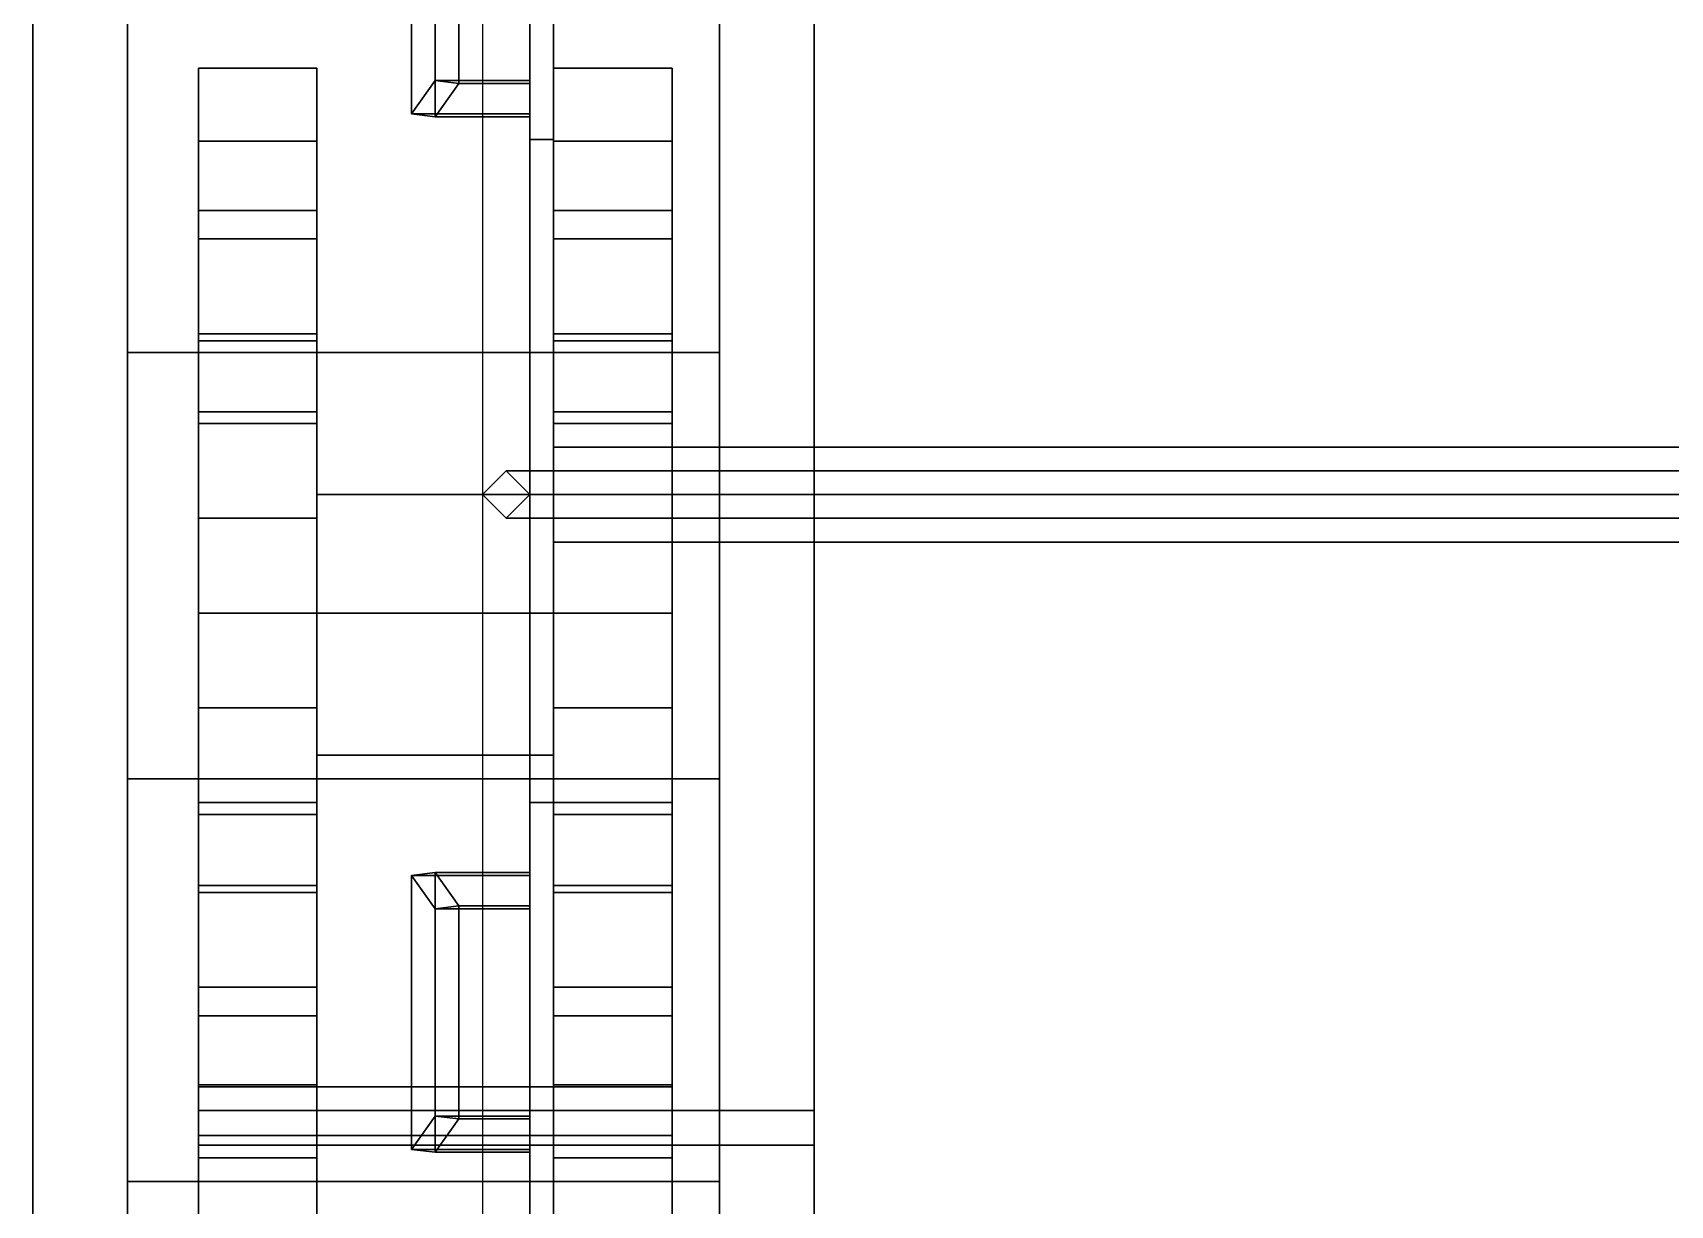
# Model space of a CAD drawing. Header units: millimetres. Extents: x -0.92 to 3, y -1.95 to 6.
# Drawn here: x -0.92 to -0.228, y -0.77 to -0.275 of the extents above; entities that cross this region are included whole.
import ezdxf

# ---------------------------------------------------------------- set-up
doc = ezdxf.new("R2010")
doc.units = ezdxf.units.MM
for name, color, linetype in [('mudguards', 6, 'Continuous'), ('suspension', 5, 'Continuous'), ('tent', 5, 'Continuous'), ('tracks', 3, 'Continuous'), ('wheels', 2, 'Continuous')]:
    doc.layers.add(name, color=color, linetype=linetype)

msp = doc.modelspace()

# ---------------------------------------------------------------- linework, layer by layer
for points in [[(-0.59, 1.61, 0.6), (-0.59, -1.68, 0.37), (-0.59, -1.68, 0.87), (-0.59, 1.54, 0.87)], [(-0.59, 1.61, 0.51), (-0.59, 1.42, 0.37), (-0.59, -1.68, 0.37), (-0.59, 1.61, 0.6)], [(-0.59, -1.68, 0.37), (-0.59, 1.42, 0.37), (0.59, 1.42, 0.37), (0.59, -1.68, 0.37)], [(-0.7, -0.32, 1.67), (-0.7, -0.03, 1.25), (-0.71, -0.03, 1.25), (-0.71, -0.32, 1.67)], [(-0.71, -0.03, 1.25), (-0.71, -0.91, 1.25), (-0.71, -0.6, 1.67), (-0.71, -0.32, 1.67)], [(-0.71, -0.03, 0.87), (-0.71, -0.91, 0.87), (-0.71, -0.91, 1.25), (-0.71, -0.03, 1.25)], [(-0.7, -0.45, 1.65), (-0.7, -0.45, 1.22), (-0.7, -0.05, 1.22), (-0.7, -0.03, 1.25)], [(-0.7, -0.45, 1.65), (-0.7, -0.03, 1.25), (-0.7, -0.03, 1.25), (-0.7, -0.32, 1.67)], [(-0.7, -0.05, 1.22), (-0.7, -0.45, 1.22), (0.7, -0.45, 1.22), (0.7, -0.05, 1.22)], [(-0.75, -0.19234, 1.39643), (-0.76, -0.19357, 1.38234), (-0.76, -0.30927, 1.52023), (-0.75, -0.29519, 1.51899)], [(-0.76, -0.19357, 1.38234), (-0.75, -0.20766, 1.38357), (-0.75, -0.31051, 1.50614), (-0.76, -0.30927, 1.52023)], [(-0.74, -0.20643, 1.39766), (-0.75, -0.19234, 1.39643), (-0.75, -0.29519, 1.51899), (-0.74, -0.29642, 1.50491)], [(-0.75, -0.20766, 1.38357), (-0.74, -0.20643, 1.39766), (-0.74, -0.29642, 1.50491), (-0.75, -0.31051, 1.50614)], [(-0.71, -0.30927, 1.52023), (-0.71, -0.29519, 1.51899), (-0.75, -0.29519, 1.51899), (-0.76, -0.30927, 1.52023)], [(-0.71, -0.29519, 1.51899), (-0.71, -0.29642, 1.50491), (-0.74, -0.29642, 1.50491), (-0.75, -0.29519, 1.51899)], [(-0.71, -0.29642, 1.50491), (-0.71, -0.31051, 1.50614), (-0.75, -0.31051, 1.50614), (-0.74, -0.29642, 1.50491)], [(-0.71, -0.31051, 1.50614), (-0.71, -0.30927, 1.52023), (-0.76, -0.30927, 1.52023), (-0.75, -0.31051, 1.50614)], [(-0.71, -0.32, 1.67), (-0.71, -0.6, 1.67), (-0.7, -0.6, 1.67), (-0.7, -0.32, 1.67)], [(-0.7, -0.6, 1.67), (-0.7, -0.49, 1.65), (-0.7, -0.45, 1.65), (-0.7, -0.32, 1.67)], [(-0.7, -0.49, 1.65), (0.7, -0.49, 1.65), (0.7, -0.45, 1.65), (-0.7, -0.45, 1.65)], [(0.7, -0.45, 1.65), (0.7, -0.45, 1.22), (-0.7, -0.45, 1.22), (-0.7, -0.45, 1.65)], [(-0.72, -0.46, 1.58), (-0.73, -0.47, 1.57), (-0.73, -0.47, 2.05), (-0.72, -0.46, 2.05)], [(-0.71, -0.46, 1.58), (-0.71, -0.47, 1.57), (-0.73, -0.47, 1.57), (-0.72, -0.46, 1.58)], [(-0.72, -0.46, 2.05), (-0.73, -0.47, 2.05), (-0.63, -0.47, 2.13), (-0.63, -0.46, 2.12)], [(-0.71, -0.47, 1.59), (-0.72, -0.46, 1.58), (-0.72, -0.46, 2.05), (-0.71, -0.47, 2.05)], [(-0.71, -0.47, 1.59), (-0.71, -0.46, 1.58), (-0.72, -0.46, 1.58), (-0.71, -0.47, 1.59)], [(-0.71, -0.47, 2.05), (-0.72, -0.46, 2.05), (-0.63, -0.46, 2.12), (-0.63, -0.47, 2.11)], [(0.63, -0.47, 2.13), (0.63, -0.46, 2.12), (-0.63, -0.46, 2.12), (-0.63, -0.47, 2.13)], [(0.63, -0.46, 2.12), (0.63, -0.47, 2.11), (-0.63, -0.47, 2.11), (-0.63, -0.46, 2.12)], [(-0.73, -0.47, 1.57), (-0.72, -0.48, 1.58), (-0.72, -0.48, 2.05), (-0.73, -0.47, 2.05)], [(-0.71, -0.47, 1.57), (-0.71, -0.48, 1.58), (-0.72, -0.48, 1.58), (-0.73, -0.47, 1.57)], [(-0.73, -0.47, 2.05), (-0.72, -0.48, 2.05), (-0.63, -0.48, 2.12), (-0.63, -0.47, 2.13)], [(-0.72, -0.48, 1.58), (-0.71, -0.47, 1.59), (-0.71, -0.47, 2.05), (-0.72, -0.48, 2.05)], [(-0.71, -0.48, 1.58), (-0.71, -0.47, 1.59), (-0.71, -0.47, 1.59), (-0.72, -0.48, 1.58)], [(-0.72, -0.48, 2.05), (-0.71, -0.47, 2.05), (-0.63, -0.47, 2.11), (-0.63, -0.48, 2.12)], [(0.63, -0.47, 2.11), (0.63, -0.48, 2.12), (-0.63, -0.48, 2.12), (-0.63, -0.47, 2.11)], [(0.63, -0.48, 2.12), (0.63, -0.47, 2.13), (-0.63, -0.47, 2.13), (-0.63, -0.48, 2.12)], [(-0.7, -0.49, 1.22), (0.7, -0.49, 1.22), (0.7, -0.49, 1.65), (-0.7, -0.49, 1.65)], [(-0.7, -0.49, 1.22), (-0.7, -0.89, 1.22), (0.7, -0.89, 1.22), (0.7, -0.49, 1.22)], [(-0.7, -0.91, 1.25), (-0.7, -0.89, 1.22), (-0.7, -0.49, 1.22), (-0.7, -0.49, 1.65)], [(-0.7, -0.6, 1.67), (-0.7, -0.91, 1.25), (-0.7, -0.91, 1.25), (-0.7, -0.49, 1.65)], [(-0.71, -0.6, 1.67), (-0.71, -0.91, 1.25), (-0.7, -0.91, 1.25), (-0.7, -0.6, 1.67)], [(-0.75, -0.73234, 1.38357), (-0.76, -0.74643, 1.38234), (-0.76, -0.63073, 1.52023), (-0.75, -0.62949, 1.50614)], [(-0.71, -0.63073, 1.52023), (-0.71, -0.62949, 1.50614), (-0.75, -0.62949, 1.50614), (-0.76, -0.63073, 1.52023)], [(-0.76, -0.74643, 1.38234), (-0.75, -0.74766, 1.39643), (-0.75, -0.64481, 1.51899), (-0.76, -0.63073, 1.52023)], [(-0.71, -0.64481, 1.51899), (-0.71, -0.63073, 1.52023), (-0.76, -0.63073, 1.52023), (-0.75, -0.64481, 1.51899)], [(-0.74, -0.73357, 1.39766), (-0.75, -0.73234, 1.38357), (-0.75, -0.62949, 1.50614), (-0.74, -0.64358, 1.50491)], [(-0.71, -0.62949, 1.50614), (-0.71, -0.64358, 1.50491), (-0.74, -0.64358, 1.50491), (-0.75, -0.62949, 1.50614)], [(-0.75, -0.74766, 1.39643), (-0.74, -0.73357, 1.39766), (-0.74, -0.64358, 1.50491), (-0.75, -0.64481, 1.51899)], [(-0.71, -0.64358, 1.50491), (-0.71, -0.64481, 1.51899), (-0.75, -0.64481, 1.51899), (-0.74, -0.64358, 1.50491)], [(-0.71, -0.73234, 1.38357), (-0.71, -0.74643, 1.38234), (-0.76, -0.74643, 1.38234), (-0.75, -0.73234, 1.38357)], [(-0.71, -0.73357, 1.39766), (-0.71, -0.73234, 1.38357), (-0.75, -0.73234, 1.38357), (-0.74, -0.73357, 1.39766)], [(-0.71, -0.74766, 1.39643), (-0.71, -0.73357, 1.39766), (-0.74, -0.73357, 1.39766), (-0.75, -0.74766, 1.39643)], [(-0.71, -0.74643, 1.38234), (-0.71, -0.74766, 1.39643), (-0.75, -0.74766, 1.39643), (-0.76, -0.74643, 1.38234)]]:
    msp.add_3dface(points)
at = {"layer": 'mudguards'}
for points in [[(-0.92, -0.03, 0.87), (-0.92, -1.72, 0.87), (-0.71, -1.72, 0.87), (-0.71, -0.03, 0.87)], [(-0.92, -0.03, 0.81), (-0.92, -1.69, 0.81), (-0.92, -1.72, 0.87), (-0.92, -0.03, 0.87)]]:
    msp.add_3dface(points, dxfattribs=at)
at = {"layer": 'suspension'}
for points in [[(-0.7, -0.47, 0.3), (-0.7, -0.47, 0.23), (-0.8, -0.47, 0.23), (-0.8, -0.47, 0.3)], [(-0.8, -0.47, 0.3), (-0.8, -0.47, 0.23), (-0.8, -0.52, 0.2), (-0.8, -0.52, 0.32)], [(-0.8, -0.52, 0.2), (-0.8, -0.47, 0.23), (-0.7, -0.47, 0.23), (-0.7, -0.52, 0.2)], [(-0.7, -0.52, 0.32), (-0.7, -0.47, 0.3), (-0.8, -0.47, 0.3), (-0.8, -0.52, 0.32)], [(-0.8, -0.52, 0.32), (-0.8, -0.52, 0.2), (-0.8, -0.59, 0.25), (-0.8, -0.58, 0.32)], [(-0.8, -0.59, 0.25), (-0.8, -0.52, 0.2), (-0.7, -0.52, 0.2), (-0.7, -0.59, 0.25)], [(-0.7, -0.58, 0.32), (-0.7, -0.52, 0.32), (-0.8, -0.52, 0.32), (-0.8, -0.58, 0.32)], [(-0.8, -0.58, 0.32), (-0.8, -0.59, 0.25), (-0.8, -0.78, 0.32), (-0.8, -0.73, 0.37)], [(-0.7, -0.73, 0.37), (-0.7, -0.58, 0.32), (-0.8, -0.58, 0.32), (-0.8, -0.73, 0.37)], [(-0.7, -0.78, 0.32), (-0.7, -0.59, 0.25), (-0.7, -0.58, 0.32), (-0.7, -0.73, 0.37)], [(-0.8, -0.78, 0.32), (-0.8, -0.59, 0.25), (-0.7, -0.59, 0.25), (-0.7, -0.78, 0.32)], [(-0.85, -0.74464, 0.33464), (-0.85, -0.78, 0.32), (-0.85, -0.81536, 0.33464), (-0.85, -0.73, 0.37)], [(-0.85, -0.73, 0.37), (-0.85, -0.81536, 0.33464), (-0.85, -0.83, 0.37), (-0.85, -0.74464, 0.40536)], [(-0.85, -0.74464, 0.33464), (-0.85, -0.73, 0.37), (-0.59, -0.73, 0.37), (-0.59, -0.74464, 0.33464)], [(-0.85, -0.73, 0.37), (-0.85, -0.74464, 0.40536), (-0.59, -0.74464, 0.40536), (-0.59, -0.73, 0.37)], [(-0.85, -0.74464, 0.40536), (-0.85, -0.83, 0.37), (-0.85, -0.81536, 0.40536), (-0.85, -0.78, 0.42)], [(-0.85, -0.78, 0.32), (-0.85, -0.74464, 0.33464), (-0.59, -0.74464, 0.33464), (-0.59, -0.78, 0.32)], [(-0.85, -0.74464, 0.40536), (-0.85, -0.78, 0.42), (-0.59, -0.78, 0.42), (-0.59, -0.74464, 0.40536)]]:
    msp.add_3dface(points, dxfattribs=at)
at = {"layer": 'tent'}
for points in [[(-0.63, 0, 2.1), (-0.73, 0, 2.03), (-0.73, -0.47, 2.05), (-0.63, -0.47, 2.13)], [(0.63, 0, 2.1), (-0.63, 0, 2.1), (-0.63, -0.47, 2.13), (0.63, -0.47, 2.13)], [(-0.73, -0.89, 2.03), (-0.63, -0.89, 2.1), (-0.63, -0.47, 2.13), (-0.73, -0.47, 2.05)], [(-0.63, -0.89, 2.1), (0.63, -0.89, 2.1), (0.63, -0.47, 2.13), (-0.63, -0.47, 2.13)]]:
    msp.add_3dface(points, dxfattribs=at)
at = {"layer": 'tracks'}
for points in [[(-0.88, 1.06), (-0.88, -1.1), (-0.88, -1.1, 0.03), (-0.88, 1.05, 0.03)], [(-0.63, 1.06), (-0.63, -1.1), (-0.88, -1.1), (-0.88, 1.06)], [(-0.63, -1.1, 0.03), (-0.63, -1.1), (-0.63, 1.06), (-0.63, 1.05, 0.03)], [(-0.88, 1.05, 0.03), (-0.88, -1.1, 0.03), (-0.63, -1.1, 0.03), (-0.63, 1.05, 0.03)], [(-0.88, -0.41, 0.69), (-0.88, -0.23, 0.69), (-0.88, -0.23, 0.66), (-0.88, -0.41, 0.66)], [(-0.63, -0.41, 0.69), (-0.63, -0.23, 0.69), (-0.88, -0.23, 0.69), (-0.88, -0.41, 0.69)], [(-0.88, -0.41, 0.66), (-0.88, -0.23, 0.66), (-0.63, -0.23, 0.66), (-0.63, -0.41, 0.66)], [(-0.63, -0.23, 0.66), (-0.63, -0.23, 0.69), (-0.63, -0.41, 0.69), (-0.63, -0.41, 0.66)], [(-0.88, -0.59, 0.71), (-0.88, -0.41, 0.69), (-0.88, -0.41, 0.66), (-0.88, -0.59, 0.68)], [(-0.63, -0.59, 0.71), (-0.63, -0.41, 0.69), (-0.88, -0.41, 0.69), (-0.88, -0.59, 0.71)], [(-0.88, -0.59, 0.68), (-0.88, -0.41, 0.66), (-0.63, -0.41, 0.66), (-0.63, -0.59, 0.68)], [(-0.63, -0.41, 0.66), (-0.63, -0.41, 0.69), (-0.63, -0.59, 0.71), (-0.63, -0.59, 0.68)], [(-0.88, -0.76, 0.74), (-0.88, -0.59, 0.71), (-0.88, -0.59, 0.68), (-0.88, -0.76, 0.71)], [(-0.63, -0.76, 0.74), (-0.63, -0.59, 0.71), (-0.88, -0.59, 0.71), (-0.88, -0.76, 0.74)], [(-0.88, -0.76, 0.71), (-0.88, -0.59, 0.68), (-0.63, -0.59, 0.68), (-0.63, -0.76, 0.71)], [(-0.63, -0.59, 0.68), (-0.63, -0.59, 0.71), (-0.63, -0.76, 0.74), (-0.63, -0.76, 0.71)], [(-0.88, -0.84, 0.74), (-0.88, -0.76, 0.74), (-0.88, -0.76, 0.71), (-0.88, -0.84, 0.71)], [(-0.88, -0.84, 0.71), (-0.88, -0.76, 0.71), (-0.63, -0.76, 0.71), (-0.63, -0.84, 0.71)], [(-0.63, -0.84, 0.74), (-0.63, -0.76, 0.74), (-0.88, -0.76, 0.74), (-0.88, -0.84, 0.74)], [(-0.63, -0.76, 0.71), (-0.63, -0.76, 0.74), (-0.63, -0.84, 0.74), (-0.63, -0.84, 0.71)]]:
    msp.add_3dface(points, dxfattribs=at)
at = {"layer": 'wheels'}
for points in [[(-0.85, -0.29, 0.26), (-0.85, -0.32081, 0.145), (-0.85, -0.36206, 0.215), (-0.85, -0.35, 0.26)], [(-0.85, -0.32081, 0.145), (-0.85, -0.29, 0.26), (-0.8, -0.29, 0.26), (-0.8, -0.32081, 0.145)], [(-0.85, -0.29, 0.26), (-0.85, -0.32081, 0.375), (-0.8, -0.32081, 0.375), (-0.8, -0.29, 0.26)], [(-0.85, -0.32081, 0.375), (-0.85, -0.29, 0.26), (-0.85, -0.35, 0.26), (-0.85, -0.36206, 0.305)], [(-0.8, -0.32081, 0.145), (-0.8, -0.29, 0.26), (-0.8, -0.35, 0.26), (-0.8, -0.36206, 0.215)], [(-0.8, -0.29, 0.26), (-0.8, -0.32081, 0.375), (-0.8, -0.36206, 0.305), (-0.8, -0.35, 0.26)], [(-0.7, -0.32081, 0.145), (-0.7, -0.29, 0.26), (-0.65, -0.29, 0.26), (-0.65, -0.32081, 0.145)], [(-0.7, -0.29, 0.26), (-0.7, -0.32081, 0.145), (-0.7, -0.36206, 0.215), (-0.7, -0.35, 0.26)], [(-0.7, -0.32081, 0.375), (-0.7, -0.29, 0.26), (-0.7, -0.35, 0.26), (-0.7, -0.36206, 0.305)], [(-0.7, -0.29, 0.26), (-0.7, -0.32081, 0.375), (-0.65, -0.32081, 0.375), (-0.65, -0.29, 0.26)], [(-0.65, -0.32081, 0.145), (-0.65, -0.29, 0.26), (-0.65, -0.35, 0.26), (-0.65, -0.36206, 0.215)], [(-0.65, -0.29, 0.26), (-0.65, -0.32081, 0.375), (-0.65, -0.36206, 0.305), (-0.65, -0.35, 0.26)], [(-0.85, -0.405, 0.06081), (-0.85, -0.32081, 0.145), (-0.8, -0.32081, 0.145), (-0.8, -0.405, 0.06081)], [(-0.85, -0.36206, 0.215), (-0.85, -0.32081, 0.145), (-0.85, -0.32081, 0.145), (-0.85, -0.40206, 0.14572)], [(-0.85, -0.32081, 0.145), (-0.85, -0.405, 0.06081), (-0.85, -0.435, 0.11278), (-0.85, -0.40206, 0.14572)], [(-0.85, -0.32081, 0.375), (-0.85, -0.405, 0.45919), (-0.8, -0.405, 0.45919), (-0.8, -0.32081, 0.375)], [(-0.85, -0.40206, 0.37428), (-0.85, -0.32081, 0.375), (-0.85, -0.32081, 0.375), (-0.85, -0.36206, 0.305)], [(-0.85, -0.405, 0.45919), (-0.85, -0.32081, 0.375), (-0.85, -0.40206, 0.37428), (-0.85, -0.435, 0.40722)], [(-0.8, -0.40206, 0.14572), (-0.8, -0.32081, 0.145), (-0.8, -0.32081, 0.145), (-0.8, -0.36206, 0.215)], [(-0.8, -0.405, 0.06081), (-0.8, -0.32081, 0.145), (-0.8, -0.40206, 0.14572), (-0.8, -0.435, 0.11278)], [(-0.8, -0.36206, 0.305), (-0.8, -0.32081, 0.375), (-0.8, -0.32081, 0.375), (-0.8, -0.40206, 0.37428)], [(-0.8, -0.32081, 0.375), (-0.8, -0.405, 0.45919), (-0.8, -0.435, 0.40722), (-0.8, -0.40206, 0.37428)], [(-0.7, -0.32081, 0.145), (-0.7, -0.405, 0.06081), (-0.7, -0.435, 0.11278), (-0.7, -0.40206, 0.14572)], [(-0.7, -0.36206, 0.215), (-0.7, -0.32081, 0.145), (-0.7, -0.32081, 0.145), (-0.7, -0.40206, 0.14572)], [(-0.7, -0.405, 0.06081), (-0.7, -0.32081, 0.145), (-0.65, -0.32081, 0.145), (-0.65, -0.405, 0.06081)], [(-0.7, -0.405, 0.45919), (-0.7, -0.32081, 0.375), (-0.7, -0.40206, 0.37428), (-0.7, -0.435, 0.40722)], [(-0.7, -0.40206, 0.37428), (-0.7, -0.32081, 0.375), (-0.7, -0.32081, 0.375), (-0.7, -0.36206, 0.305)], [(-0.7, -0.32081, 0.375), (-0.7, -0.405, 0.45919), (-0.65, -0.405, 0.45919), (-0.65, -0.32081, 0.375)], [(-0.65, -0.405, 0.06081), (-0.65, -0.32081, 0.145), (-0.65, -0.40206, 0.14572), (-0.65, -0.435, 0.11278)], [(-0.65, -0.40206, 0.14572), (-0.65, -0.32081, 0.145), (-0.65, -0.32081, 0.145), (-0.65, -0.36206, 0.215)], [(-0.65, -0.32081, 0.375), (-0.65, -0.405, 0.45919), (-0.65, -0.435, 0.40722), (-0.65, -0.40206, 0.37428)], [(-0.65, -0.36206, 0.305), (-0.65, -0.32081, 0.375), (-0.65, -0.32081, 0.375), (-0.65, -0.40206, 0.37428)], [(-0.85, -0.35, 0.26), (-0.85, -0.36206, 0.215), (-0.8, -0.36206, 0.215), (-0.8, -0.35, 0.26)], [(-0.85, -0.36206, 0.305), (-0.85, -0.35, 0.26), (-0.8, -0.35, 0.26), (-0.8, -0.36206, 0.305)], [(-0.7, -0.35, 0.26), (-0.7, -0.36206, 0.215), (-0.65, -0.36206, 0.215), (-0.65, -0.35, 0.26)], [(-0.7, -0.36206, 0.305), (-0.7, -0.35, 0.26), (-0.65, -0.35, 0.26), (-0.65, -0.36206, 0.305)], [(-0.85, -0.44, 0.26), (-0.85, -0.36206, 0.215), (-0.85, -0.40206, 0.14572), (-0.85, -0.48, 0.19072)], [(-0.85, -0.36206, 0.215), (-0.85, -0.44, 0.26), (-0.8, -0.44, 0.26), (-0.8, -0.36206, 0.215)], [(-0.85, -0.44, 0.26), (-0.85, -0.36206, 0.305), (-0.8, -0.36206, 0.305), (-0.8, -0.44, 0.26)], [(-0.85, -0.48, 0.32928), (-0.85, -0.40206, 0.37428), (-0.85, -0.36206, 0.305), (-0.85, -0.44, 0.26)], [(-0.8, -0.48, 0.19072), (-0.8, -0.40206, 0.14572), (-0.8, -0.36206, 0.215), (-0.8, -0.44, 0.26)], [(-0.8, -0.44, 0.26), (-0.8, -0.36206, 0.305), (-0.8, -0.40206, 0.37428), (-0.8, -0.48, 0.32928)], [(-0.7, -0.36206, 0.215), (-0.7, -0.44, 0.26), (-0.65, -0.44, 0.26), (-0.65, -0.36206, 0.215)], [(-0.7, -0.44, 0.26), (-0.7, -0.36206, 0.215), (-0.7, -0.40206, 0.14572), (-0.7, -0.48, 0.19072)], [(-0.7, -0.48, 0.32928), (-0.7, -0.40206, 0.37428), (-0.7, -0.36206, 0.305), (-0.7, -0.44, 0.26)], [(-0.7, -0.44, 0.26), (-0.7, -0.36206, 0.305), (-0.65, -0.36206, 0.305), (-0.65, -0.44, 0.26)], [(-0.65, -0.48, 0.19072), (-0.65, -0.40206, 0.14572), (-0.65, -0.36206, 0.215), (-0.65, -0.44, 0.26)], [(-0.65, -0.44, 0.26), (-0.65, -0.36206, 0.305), (-0.65, -0.40206, 0.37428), (-0.65, -0.48, 0.32928)], [(-0.85, -0.40206, 0.14572), (-0.85, -0.435, 0.11278), (-0.8, -0.435, 0.11278), (-0.8, -0.40206, 0.14572)], [(-0.85, -0.48, 0.19072), (-0.85, -0.40206, 0.14572), (-0.8, -0.40206, 0.14572), (-0.8, -0.48, 0.19072)], [(-0.85, -0.435, 0.40722), (-0.85, -0.40206, 0.37428), (-0.8, -0.40206, 0.37428), (-0.8, -0.435, 0.40722)], [(-0.85, -0.40206, 0.37428), (-0.85, -0.48, 0.32928), (-0.8, -0.48, 0.32928), (-0.8, -0.40206, 0.37428)], [(-0.85, -0.52, 0.03), (-0.85, -0.405, 0.06081), (-0.8, -0.405, 0.06081), (-0.8, -0.52, 0.03)], [(-0.85, -0.405, 0.06081), (-0.85, -0.52, 0.03), (-0.85, -0.48, 0.10072), (-0.85, -0.435, 0.11278)], [(-0.85, -0.405, 0.45919), (-0.85, -0.52, 0.49), (-0.8, -0.52, 0.49), (-0.8, -0.405, 0.45919)], [(-0.85, -0.52, 0.49), (-0.85, -0.405, 0.45919), (-0.85, -0.435, 0.40722), (-0.85, -0.48, 0.41928)], [(-0.8, -0.52, 0.03), (-0.8, -0.405, 0.06081), (-0.8, -0.435, 0.11278), (-0.8, -0.48, 0.10072)], [(-0.8, -0.405, 0.45919), (-0.8, -0.52, 0.49), (-0.8, -0.48, 0.41928), (-0.8, -0.435, 0.40722)], [(-0.7, -0.48, 0.19072), (-0.7, -0.40206, 0.14572), (-0.65, -0.40206, 0.14572), (-0.65, -0.48, 0.19072)], [(-0.7, -0.40206, 0.14572), (-0.7, -0.435, 0.11278), (-0.65, -0.435, 0.11278), (-0.65, -0.40206, 0.14572)], [(-0.7, -0.40206, 0.37428), (-0.7, -0.48, 0.32928), (-0.65, -0.48, 0.32928), (-0.65, -0.40206, 0.37428)], [(-0.7, -0.435, 0.40722), (-0.7, -0.40206, 0.37428), (-0.65, -0.40206, 0.37428), (-0.65, -0.435, 0.40722)], [(-0.7, -0.405, 0.06081), (-0.7, -0.52, 0.03), (-0.7, -0.48, 0.10072), (-0.7, -0.435, 0.11278)], [(-0.7, -0.52, 0.03), (-0.7, -0.405, 0.06081), (-0.65, -0.405, 0.06081), (-0.65, -0.52, 0.03)], [(-0.7, -0.52, 0.49), (-0.7, -0.405, 0.45919), (-0.7, -0.435, 0.40722), (-0.7, -0.48, 0.41928)], [(-0.7, -0.405, 0.45919), (-0.7, -0.52, 0.49), (-0.65, -0.52, 0.49), (-0.65, -0.405, 0.45919)], [(-0.65, -0.52, 0.03), (-0.65, -0.405, 0.06081), (-0.65, -0.435, 0.11278), (-0.65, -0.48, 0.10072)], [(-0.65, -0.405, 0.45919), (-0.65, -0.52, 0.49), (-0.65, -0.48, 0.41928), (-0.65, -0.435, 0.40722)], [(-0.85, -0.435, 0.11278), (-0.85, -0.48, 0.10072), (-0.8, -0.48, 0.10072), (-0.8, -0.435, 0.11278)], [(-0.85, -0.48, 0.41928), (-0.85, -0.435, 0.40722), (-0.8, -0.435, 0.40722), (-0.8, -0.48, 0.41928)], [(-0.7, -0.435, 0.11278), (-0.7, -0.48, 0.10072), (-0.65, -0.48, 0.10072), (-0.65, -0.435, 0.11278)], [(-0.7, -0.48, 0.41928), (-0.7, -0.435, 0.40722), (-0.65, -0.435, 0.40722), (-0.65, -0.48, 0.41928)], [(-0.8, -0.6, 0.26), (-0.8, -0.56, 0.19072), (-0.8, -0.48, 0.19072), (-0.8, -0.44, 0.26)], [(-0.8, -0.56, 0.32928), (-0.8, -0.6, 0.26), (-0.8, -0.44, 0.26), (-0.8, -0.48, 0.32928)], [(-0.65, -0.6, 0.26), (-0.65, -0.56, 0.19072), (-0.65, -0.48, 0.19072), (-0.65, -0.44, 0.26)], [(-0.65, -0.56, 0.32928), (-0.65, -0.6, 0.26), (-0.65, -0.44, 0.26), (-0.65, -0.48, 0.32928)], [(-0.85, -0.48, 0.10072), (-0.85, -0.48, 0.19072), (-0.8, -0.48, 0.19072), (-0.8, -0.48, 0.10072)], [(-0.85, -0.48, 0.19072), (-0.85, -0.48, 0.10072), (-0.85, -0.56, 0.10072), (-0.85, -0.56, 0.19072)], [(-0.85, -0.48, 0.10072), (-0.85, -0.52, 0.03), (-0.85, -0.52, 0.03), (-0.85, -0.56, 0.10072)], [(-0.85, -0.48, 0.32928), (-0.85, -0.48, 0.41928), (-0.8, -0.48, 0.41928), (-0.8, -0.48, 0.32928)], [(-0.85, -0.56, 0.41928), (-0.85, -0.52, 0.49), (-0.85, -0.52, 0.49), (-0.85, -0.48, 0.41928)], [(-0.85, -0.56, 0.32928), (-0.85, -0.56, 0.41928), (-0.85, -0.48, 0.41928), (-0.85, -0.48, 0.32928)], [(-0.8, -0.56, 0.10072), (-0.8, -0.52, 0.03), (-0.8, -0.52, 0.03), (-0.8, -0.48, 0.10072)], [(-0.8, -0.56, 0.19072), (-0.8, -0.56, 0.10072), (-0.8, -0.48, 0.10072), (-0.8, -0.48, 0.19072)], [(-0.8, -0.48, 0.32928), (-0.8, -0.48, 0.41928), (-0.8, -0.56, 0.41928), (-0.8, -0.56, 0.32928)], [(-0.8, -0.48, 0.41928), (-0.8, -0.52, 0.49), (-0.8, -0.52, 0.49), (-0.8, -0.56, 0.41928)], [(-0.7, -0.48, 0.10072), (-0.7, -0.52, 0.03), (-0.7, -0.52, 0.03), (-0.7, -0.56, 0.10072)], [(-0.7, -0.48, 0.19072), (-0.7, -0.48, 0.10072), (-0.7, -0.56, 0.10072), (-0.7, -0.56, 0.19072)], [(-0.7, -0.48, 0.10072), (-0.7, -0.48, 0.19072), (-0.65, -0.48, 0.19072), (-0.65, -0.48, 0.10072)], [(-0.7, -0.56, 0.32928), (-0.7, -0.56, 0.41928), (-0.7, -0.48, 0.41928), (-0.7, -0.48, 0.32928)], [(-0.7, -0.56, 0.41928), (-0.7, -0.52, 0.49), (-0.7, -0.52, 0.49), (-0.7, -0.48, 0.41928)], [(-0.7, -0.48, 0.32928), (-0.7, -0.48, 0.41928), (-0.65, -0.48, 0.41928), (-0.65, -0.48, 0.32928)], [(-0.65, -0.56, 0.19072), (-0.65, -0.56, 0.10072), (-0.65, -0.48, 0.10072), (-0.65, -0.48, 0.19072)], [(-0.65, -0.56, 0.10072), (-0.65, -0.52, 0.03), (-0.65, -0.52, 0.03), (-0.65, -0.48, 0.10072)], [(-0.65, -0.48, 0.41928), (-0.65, -0.52, 0.49), (-0.65, -0.52, 0.49), (-0.65, -0.56, 0.41928)], [(-0.65, -0.48, 0.32928), (-0.65, -0.48, 0.41928), (-0.65, -0.56, 0.41928), (-0.65, -0.56, 0.32928)], [(-0.85, -0.635, 0.06081), (-0.85, -0.52, 0.03), (-0.8, -0.52, 0.03), (-0.8, -0.635, 0.06081)], [(-0.85, -0.52, 0.03), (-0.85, -0.635, 0.06081), (-0.85, -0.605, 0.11278), (-0.85, -0.56, 0.10072)], [(-0.85, -0.52, 0.49), (-0.85, -0.635, 0.45919), (-0.8, -0.635, 0.45919), (-0.8, -0.52, 0.49)], [(-0.85, -0.635, 0.45919), (-0.85, -0.52, 0.49), (-0.85, -0.56, 0.41928), (-0.85, -0.605, 0.40722)], [(-0.8, -0.635, 0.06081), (-0.8, -0.52, 0.03), (-0.8, -0.56, 0.10072), (-0.8, -0.605, 0.11278)], [(-0.8, -0.52, 0.49), (-0.8, -0.635, 0.45919), (-0.8, -0.605, 0.40722), (-0.8, -0.56, 0.41928)], [(-0.7, -0.52, 0.03), (-0.7, -0.635, 0.06081), (-0.7, -0.605, 0.11278), (-0.7, -0.56, 0.10072)], [(-0.7, -0.635, 0.06081), (-0.7, -0.52, 0.03), (-0.65, -0.52, 0.03), (-0.65, -0.635, 0.06081)], [(-0.7, -0.635, 0.45919), (-0.7, -0.52, 0.49), (-0.7, -0.56, 0.41928), (-0.7, -0.605, 0.40722)], [(-0.7, -0.52, 0.49), (-0.7, -0.635, 0.45919), (-0.65, -0.635, 0.45919), (-0.65, -0.52, 0.49)], [(-0.65, -0.635, 0.06081), (-0.65, -0.52, 0.03), (-0.65, -0.56, 0.10072), (-0.65, -0.605, 0.11278)], [(-0.65, -0.52, 0.49), (-0.65, -0.635, 0.45919), (-0.65, -0.605, 0.40722), (-0.65, -0.56, 0.41928)], [(-0.85, -0.56, 0.19072), (-0.85, -0.63794, 0.14572), (-0.85, -0.67794, 0.215), (-0.85, -0.6, 0.26)], [(-0.85, -0.63794, 0.14572), (-0.85, -0.56, 0.19072), (-0.8, -0.56, 0.19072), (-0.8, -0.63794, 0.14572)], [(-0.85, -0.56, 0.10072), (-0.85, -0.605, 0.11278), (-0.8, -0.605, 0.11278), (-0.8, -0.56, 0.10072)], [(-0.85, -0.56, 0.19072), (-0.85, -0.56, 0.10072), (-0.8, -0.56, 0.10072), (-0.8, -0.56, 0.19072)], [(-0.85, -0.56, 0.41928), (-0.85, -0.56, 0.32928), (-0.8, -0.56, 0.32928), (-0.8, -0.56, 0.41928)], [(-0.85, -0.605, 0.40722), (-0.85, -0.56, 0.41928), (-0.8, -0.56, 0.41928), (-0.8, -0.605, 0.40722)], [(-0.85, -0.56, 0.32928), (-0.85, -0.63794, 0.37428), (-0.8, -0.63794, 0.37428), (-0.8, -0.56, 0.32928)], [(-0.85, -0.6, 0.26), (-0.85, -0.67794, 0.305), (-0.85, -0.63794, 0.37428), (-0.85, -0.56, 0.32928)], [(-0.8, -0.6, 0.26), (-0.8, -0.67794, 0.215), (-0.8, -0.63794, 0.14572), (-0.8, -0.56, 0.19072)], [(-0.8, -0.56, 0.32928), (-0.8, -0.63794, 0.37428), (-0.8, -0.67794, 0.305), (-0.8, -0.6, 0.26)], [(-0.7, -0.56, 0.19072), (-0.7, -0.63794, 0.14572), (-0.7, -0.67794, 0.215), (-0.7, -0.6, 0.26)], [(-0.7, -0.56, 0.19072), (-0.7, -0.56, 0.10072), (-0.65, -0.56, 0.10072), (-0.65, -0.56, 0.19072)], [(-0.7, -0.56, 0.10072), (-0.7, -0.605, 0.11278), (-0.65, -0.605, 0.11278), (-0.65, -0.56, 0.10072)], [(-0.7, -0.63794, 0.14572), (-0.7, -0.56, 0.19072), (-0.65, -0.56, 0.19072), (-0.65, -0.63794, 0.14572)], [(-0.7, -0.6, 0.26), (-0.7, -0.67794, 0.305), (-0.7, -0.63794, 0.37428), (-0.7, -0.56, 0.32928)], [(-0.7, -0.56, 0.32928), (-0.7, -0.63794, 0.37428), (-0.65, -0.63794, 0.37428), (-0.65, -0.56, 0.32928)], [(-0.7, -0.605, 0.40722), (-0.7, -0.56, 0.41928), (-0.65, -0.56, 0.41928), (-0.65, -0.605, 0.40722)], [(-0.7, -0.56, 0.41928), (-0.7, -0.56, 0.32928), (-0.65, -0.56, 0.32928), (-0.65, -0.56, 0.41928)], [(-0.65, -0.6, 0.26), (-0.65, -0.67794, 0.215), (-0.65, -0.63794, 0.14572), (-0.65, -0.56, 0.19072)], [(-0.65, -0.56, 0.32928), (-0.65, -0.63794, 0.37428), (-0.65, -0.67794, 0.305), (-0.65, -0.6, 0.26)], [(-0.85, -0.6, 0.26), (-0.85, -0.67794, 0.215), (-0.8, -0.67794, 0.215), (-0.8, -0.6, 0.26)], [(-0.85, -0.67794, 0.305), (-0.85, -0.6, 0.26), (-0.8, -0.6, 0.26), (-0.8, -0.67794, 0.305)], [(-0.7, -0.6, 0.26), (-0.7, -0.67794, 0.215), (-0.65, -0.67794, 0.215), (-0.65, -0.6, 0.26)], [(-0.7, -0.67794, 0.305), (-0.7, -0.6, 0.26), (-0.65, -0.6, 0.26), (-0.65, -0.67794, 0.305)], [(-0.85, -0.605, 0.11278), (-0.85, -0.63794, 0.14572), (-0.8, -0.63794, 0.14572), (-0.8, -0.605, 0.11278)], [(-0.85, -0.635, 0.06081), (-0.85, -0.71919, 0.145), (-0.85, -0.63794, 0.14572), (-0.85, -0.605, 0.11278)], [(-0.85, -0.63794, 0.37428), (-0.85, -0.605, 0.40722), (-0.8, -0.605, 0.40722), (-0.8, -0.63794, 0.37428)], [(-0.85, -0.71919, 0.375), (-0.85, -0.635, 0.45919), (-0.85, -0.605, 0.40722), (-0.85, -0.63794, 0.37428)], [(-0.8, -0.71919, 0.145), (-0.8, -0.635, 0.06081), (-0.8, -0.605, 0.11278), (-0.8, -0.63794, 0.14572)], [(-0.8, -0.635, 0.45919), (-0.8, -0.71919, 0.375), (-0.8, -0.63794, 0.37428), (-0.8, -0.605, 0.40722)], [(-0.7, -0.635, 0.06081), (-0.7, -0.71919, 0.145), (-0.7, -0.63794, 0.14572), (-0.7, -0.605, 0.11278)], [(-0.7, -0.605, 0.11278), (-0.7, -0.63794, 0.14572), (-0.65, -0.63794, 0.14572), (-0.65, -0.605, 0.11278)], [(-0.7, -0.71919, 0.375), (-0.7, -0.635, 0.45919), (-0.7, -0.605, 0.40722), (-0.7, -0.63794, 0.37428)], [(-0.7, -0.63794, 0.37428), (-0.7, -0.605, 0.40722), (-0.65, -0.605, 0.40722), (-0.65, -0.63794, 0.37428)], [(-0.65, -0.71919, 0.145), (-0.65, -0.635, 0.06081), (-0.65, -0.605, 0.11278), (-0.65, -0.63794, 0.14572)], [(-0.65, -0.635, 0.45919), (-0.65, -0.71919, 0.375), (-0.65, -0.63794, 0.37428), (-0.65, -0.605, 0.40722)], [(-0.85, -0.71919, 0.145), (-0.85, -0.635, 0.06081), (-0.8, -0.635, 0.06081), (-0.8, -0.71919, 0.145)], [(-0.85, -0.635, 0.45919), (-0.85, -0.71919, 0.375), (-0.8, -0.71919, 0.375), (-0.8, -0.635, 0.45919)], [(-0.7, -0.71919, 0.145), (-0.7, -0.635, 0.06081), (-0.65, -0.635, 0.06081), (-0.65, -0.71919, 0.145)], [(-0.7, -0.635, 0.45919), (-0.7, -0.71919, 0.375), (-0.65, -0.71919, 0.375), (-0.65, -0.635, 0.45919)], [(-0.85, -0.63794, 0.14572), (-0.85, -0.71919, 0.145), (-0.85, -0.71919, 0.145), (-0.85, -0.67794, 0.215)], [(-0.85, -0.67794, 0.305), (-0.85, -0.71919, 0.375), (-0.85, -0.71919, 0.375), (-0.85, -0.63794, 0.37428)], [(-0.8, -0.67794, 0.215), (-0.8, -0.71919, 0.145), (-0.8, -0.71919, 0.145), (-0.8, -0.63794, 0.14572)], [(-0.8, -0.63794, 0.37428), (-0.8, -0.71919, 0.375), (-0.8, -0.71919, 0.375), (-0.8, -0.67794, 0.305)], [(-0.7, -0.63794, 0.14572), (-0.7, -0.71919, 0.145), (-0.7, -0.71919, 0.145), (-0.7, -0.67794, 0.215)], [(-0.7, -0.67794, 0.305), (-0.7, -0.71919, 0.375), (-0.7, -0.71919, 0.375), (-0.7, -0.63794, 0.37428)], [(-0.65, -0.67794, 0.215), (-0.65, -0.71919, 0.145), (-0.65, -0.71919, 0.145), (-0.65, -0.63794, 0.14572)], [(-0.65, -0.63794, 0.37428), (-0.65, -0.71919, 0.375), (-0.65, -0.71919, 0.375), (-0.65, -0.67794, 0.305)], [(-0.85, -0.71919, 0.145), (-0.85, -0.75, 0.26), (-0.85, -0.69, 0.26), (-0.85, -0.67794, 0.215)], [(-0.85, -0.67794, 0.215), (-0.85, -0.69, 0.26), (-0.8, -0.69, 0.26), (-0.8, -0.67794, 0.215)], [(-0.85, -0.69, 0.26), (-0.85, -0.67794, 0.305), (-0.8, -0.67794, 0.305), (-0.8, -0.69, 0.26)], [(-0.85, -0.75, 0.26), (-0.85, -0.71919, 0.375), (-0.85, -0.67794, 0.305), (-0.85, -0.69, 0.26)], [(-0.8, -0.75, 0.26), (-0.8, -0.71919, 0.145), (-0.8, -0.67794, 0.215), (-0.8, -0.69, 0.26)], [(-0.8, -0.71919, 0.375), (-0.8, -0.75, 0.26), (-0.8, -0.69, 0.26), (-0.8, -0.67794, 0.305)], [(-0.7, -0.67794, 0.215), (-0.7, -0.69, 0.26), (-0.65, -0.69, 0.26), (-0.65, -0.67794, 0.215)], [(-0.7, -0.71919, 0.145), (-0.7, -0.75, 0.26), (-0.7, -0.69, 0.26), (-0.7, -0.67794, 0.215)], [(-0.7, -0.75, 0.26), (-0.7, -0.71919, 0.375), (-0.7, -0.67794, 0.305), (-0.7, -0.69, 0.26)], [(-0.7, -0.69, 0.26), (-0.7, -0.67794, 0.305), (-0.65, -0.67794, 0.305), (-0.65, -0.69, 0.26)], [(-0.65, -0.75, 0.26), (-0.65, -0.71919, 0.145), (-0.65, -0.67794, 0.215), (-0.65, -0.69, 0.26)], [(-0.65, -0.71919, 0.375), (-0.65, -0.75, 0.26), (-0.65, -0.69, 0.26), (-0.65, -0.67794, 0.305)], [(-0.85, -0.75, 0.26), (-0.85, -0.71919, 0.145), (-0.8, -0.71919, 0.145), (-0.8, -0.75, 0.26)], [(-0.85, -0.71919, 0.375), (-0.85, -0.75, 0.26), (-0.8, -0.75, 0.26), (-0.8, -0.71919, 0.375)], [(-0.7, -0.75, 0.26), (-0.7, -0.71919, 0.145), (-0.65, -0.71919, 0.145), (-0.65, -0.75, 0.26)], [(-0.7, -0.71919, 0.375), (-0.7, -0.75, 0.26), (-0.65, -0.75, 0.26), (-0.65, -0.71919, 0.375)], [(-0.65, -0.72, 0.63), (-0.65, -0.7405, 0.5805), (-0.85, -0.7405, 0.5805), (-0.85, -0.72, 0.63)], [(-0.85, -0.8395, 0.6795), (-0.85, -0.72, 0.63), (-0.85, -0.7405, 0.5805), (-0.85, -0.86, 0.63)], [(-0.85, -0.79, 0.7), (-0.85, -0.7405, 0.6795), (-0.85, -0.72, 0.63), (-0.85, -0.8395, 0.6795)], [(-0.65, -0.7405, 0.6795), (-0.65, -0.72, 0.63), (-0.85, -0.72, 0.63), (-0.85, -0.7405, 0.6795)], [(-0.65, -0.79, 0.7), (-0.65, -0.7405, 0.6795), (-0.85, -0.7405, 0.6795), (-0.85, -0.79, 0.7)], [(-0.85, -0.86, 0.63), (-0.85, -0.7405, 0.5805), (-0.85, -0.79, 0.56), (-0.85, -0.8395, 0.5805)], [(-0.65, -0.7405, 0.5805), (-0.65, -0.79, 0.56), (-0.85, -0.79, 0.56), (-0.85, -0.7405, 0.5805)]]:
    msp.add_3dface(points, dxfattribs=at)

doc.saveas('drawing.dxf')
